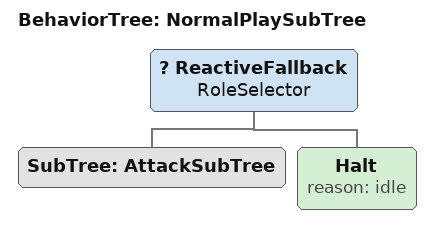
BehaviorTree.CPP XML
<root BTCPP_format="4">
  <BehaviorTree ID="NormalPlaySubTree">
    <ReactiveFallback name="RoleSelector">

      <!-- Se for o Robô 2, ele ataca usando a lógica do test_attack -->
      <SubTree ID="AttackSubTree" />

      <!-- Outros robôs apenas param para não atrapalhar, marcados como IDLE -->
      <Halt reason="idle"/>

    </ReactiveFallback>
  </BehaviorTree>
</root>
